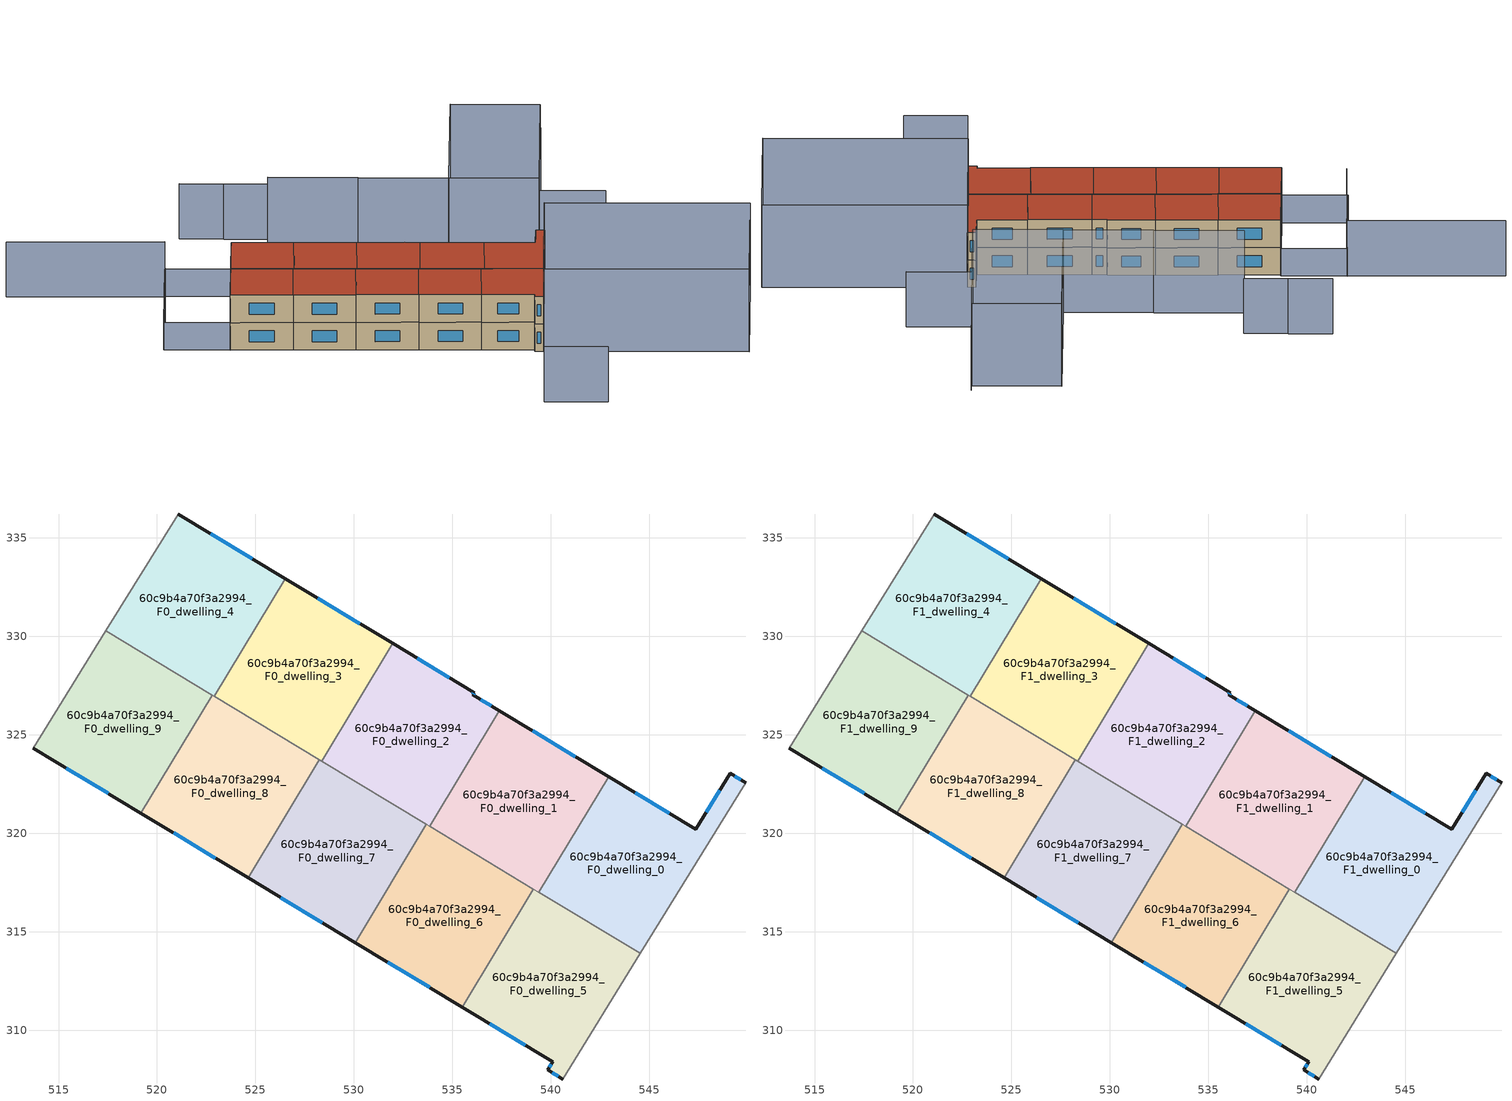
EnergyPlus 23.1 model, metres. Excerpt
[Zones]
60c9b4a70f3a2994_F0_dwelling_0
 floor ground (EU_floor_Construction): 549.89,322.58 544.53,313.91 539.39,317.01 542.93,322.88 547.35,320.21 549.1,323.06 z0
 wall outside (EU_wall_Construction): 549.89,322.58 549.1,323.06 547.35,320.21 542.93,322.88 z0:3
 wall to 60c9b4a70f3a2994_F0_dwelling_1 (EU_wall_Construction): 542.93,322.88 539.39,317.01 z0:3
 wall adiabatic (EU_wall_Construction): 544.53,313.91 549.89,322.58 z0:3
 wall to 60c9b4a70f3a2994_F0_dwelling_5 (EU_wall_Construction): 539.39,317.01 544.53,313.91 z0:3
 window (EU_Window_Construction): 546,321.02 544.28,322.07 / 548.57,322.19 547.88,321.08 / 549.65,322.72 549.34,322.91 z0.91:2.09
60c9b4a70f3a2994_F0_dwelling_1
 floor ground (EU_floor_Construction): 542.93,322.88 539.39,317.01 533.83,320.36 537.38,326.23 z0
 wall outside (EU_wall_Construction): 542.93,322.88 537.38,326.23 z0:3
 wall to 60c9b4a70f3a2994_F0_dwelling_2 (EU_wall_Construction): 537.38,326.23 533.83,320.36 z0:3
 wall to 60c9b4a70f3a2994_F0_dwelling_6 (EU_wall_Construction): 533.83,320.36 539.11,317.18 z0:3
 wall to 60c9b4a70f3a2994_F0_dwelling_5 (EU_wall_Construction): 539.11,317.17 539.39,317.01 z0:3
 window (EU_Window_Construction): 541.24,323.9 539.07,325.21 z0.91:2.09
60c9b4a70f3a2994_F0_dwelling_2
 floor ground (EU_floor_Construction): 536.09,327.15 536.03,327.04 537.38,326.23 533.83,320.36 528.35,323.67 531.96,329.64 z0
 wall outside (EU_wall_Construction): 537.38,326.23 536.03,327.04 536.09,327.15 531.96,329.64 z0:3
 wall to 60c9b4a70f3a2994_F0_dwelling_3 (EU_wall_Construction): 531.96,329.64 528.35,323.67 z0:3
 wall to 60c9b4a70f3a2994_F0_dwelling_7 (EU_wall_Construction): 528.35,323.67 533.68,320.46 z0:3
 wall to 60c9b4a70f3a2994_F0_dwelling_6 (EU_wall_Construction): 533.68,320.46 533.84,320.36 z0:3
 window (EU_Window_Construction): 536.05,327.08 536.08,327.11 / 536.97,326.48 536.44,326.8 / 534.84,327.91 533.22,328.88 z0.91:2.09
60c9b4a70f3a2994_F0_dwelling_3
 floor ground (EU_floor_Construction): 531.96,329.64 528.35,323.67 522.9,326.97 526.5,332.94 z0
 wall outside (EU_wall_Construction): 531.96,329.64 526.5,332.94 z0:3
 wall to 60c9b4a70f3a2994_F0_dwelling_4 (EU_wall_Construction): 526.5,332.94 522.9,326.97 z0:3
 wall to 60c9b4a70f3a2994_F0_dwelling_8 (EU_wall_Construction): 522.9,326.97 528.24,323.74 z0:3
 wall to 60c9b4a70f3a2994_F0_dwelling_7 (EU_wall_Construction): 528.24,323.74 528.35,323.67 z0:3
 window (EU_Window_Construction): 530.3,330.65 528.16,331.94 z0.91:2.09
60c9b4a70f3a2994_F0_dwelling_4
 floor ground (EU_floor_Construction): 526.5,332.94 522.9,326.97 517.41,330.28 521.07,336.22 z0
 wall outside (EU_wall_Construction): 526.5,332.94 521.07,336.22 z0:3
 wall adiabatic (EU_wall_Construction): 521.07,336.22 517.41,330.28 z0:3
 wall to 60c9b4a70f3a2994_F0_dwelling_9 (EU_wall_Construction): 517.41,330.28 522.81,327.02 z0:3
 wall to 60c9b4a70f3a2994_F0_dwelling_8 (EU_wall_Construction): 522.81,327.02 522.89,326.97 z0:3
 window (EU_Window_Construction): 524.85,333.94 522.73,335.22 z0.91:2.09
60c9b4a70f3a2994_F0_dwelling_5
 floor ground (EU_floor_Construction): 544.53,313.91 540.59,307.53 539.84,307.99 540.09,308.4 535.49,311.18 539.11,317.17 z0
 wall outside (EU_wall_Construction): 535.49,311.18 540.09,308.4 539.84,307.99 540.59,307.53 z0:3
 wall to 60c9b4a70f3a2994_F0_dwelling_6 (EU_wall_Construction): 539.11,317.17 535.49,311.18 z0:3
 wall adiabatic (EU_wall_Construction): 540.59,307.53 544.53,313.91 z0:3
 window (EU_Window_Construction): 540.07,307.85 540.36,307.67 / 540.01,308.28 539.92,308.12 / 536.89,310.33 538.69,309.25 z0.91:2.09
60c9b4a70f3a2994_F0_dwelling_6
 floor ground (EU_floor_Construction): 539.11,317.17 535.49,311.18 530.06,314.46 533.68,320.46 z0
 wall outside (EU_wall_Construction): 530.06,314.46 535.49,311.18 z0:3
 wall to 60c9b4a70f3a2994_F0_dwelling_7 (EU_wall_Construction): 533.68,320.46 530.06,314.46 z0:3
 window (EU_Window_Construction): 531.71,313.46 533.84,312.18 z0.91:2.09
60c9b4a70f3a2994_F0_dwelling_7
 floor ground (EU_floor_Construction): 533.68,320.46 530.06,314.46 524.62,317.74 528.24,323.74 z0
 wall outside (EU_wall_Construction): 524.62,317.74 530.06,314.46 z0:3
 wall to 60c9b4a70f3a2994_F0_dwelling_8 (EU_wall_Construction): 528.24,323.74 524.62,317.74 z0:3
 window (EU_Window_Construction): 526.28,316.74 528.4,315.46 z0.91:2.09
60c9b4a70f3a2994_F0_dwelling_8
 floor ground (EU_floor_Construction): 528.24,323.74 524.62,317.74 519.19,321.02 522.81,327.02 z0
 wall outside (EU_wall_Construction): 519.19,321.02 524.62,317.74 z0:3
 wall to 60c9b4a70f3a2994_F0_dwelling_9 (EU_wall_Construction): 522.81,327.02 519.19,321.02 z0:3
 window (EU_Window_Construction): 520.84,320.02 522.97,318.74 z0.91:2.09
60c9b4a70f3a2994_F0_dwelling_9
 floor ground (EU_floor_Construction): 522.81,327.02 519.19,321.02 513.72,324.32 517.41,330.28 z0
 wall outside (EU_wall_Construction): 513.72,324.32 519.19,321.02 z0:3
 wall adiabatic (EU_wall_Construction): 517.41,330.28 513.72,324.32 z0:3
 window (EU_Window_Construction): 515.39,323.32 517.52,322.03 z0.91:2.09
60c9b4a70f3a2994_F1_dwelling_0
 floor to 60c9b4a70f3a2994_F0_dwelling_0 (EU_floor_Construction): 549.89,322.58 544.53,313.91 539.39,317.01 542.93,322.88 547.35,320.21 549.1,323.06 z3
 wall outside (EU_wall_Construction): 549.89,322.58 549.1,323.06 547.35,320.21 542.93,322.88 z3:6
 wall to 60c9b4a70f3a2994_F1_dwelling_1 (EU_wall_Construction): 542.93,322.88 539.39,317.01 z3:6
 wall adiabatic (EU_wall_Construction): 544.53,313.91 549.89,322.58 z3:6
 wall to 60c9b4a70f3a2994_F1_dwelling_5 (EU_wall_Construction): 539.39,317.01 544.53,313.91 z3:6
 window (EU_Window_Construction): 546,321.02 544.28,322.07 / 548.57,322.19 547.88,321.08 / 549.65,322.72 549.34,322.91 z3.91:5.09
 roof outside (EU_roof_Construction): 544.53,313.91 549.89,322.58 549.1,323.06 547.35,320.21 542.93,322.88 539.39,317.01 z6
60c9b4a70f3a2994_F1_dwelling_1
 floor to 60c9b4a70f3a2994_F0_dwelling_1 (EU_floor_Construction): 542.93,322.88 539.39,317.01 533.83,320.36 537.38,326.23 z3
 wall outside (EU_wall_Construction): 542.93,322.88 537.38,326.23 z3:6
 wall to 60c9b4a70f3a2994_F1_dwelling_2 (EU_wall_Construction): 537.38,326.23 533.83,320.36 z3:6
 wall to 60c9b4a70f3a2994_F1_dwelling_6 (EU_wall_Construction): 533.83,320.36 539.11,317.18 z3:6
 wall to 60c9b4a70f3a2994_F1_dwelling_5 (EU_wall_Construction): 539.11,317.17 539.39,317.01 z3:6
 window (EU_Window_Construction): 541.24,323.9 539.07,325.21 z3.91:5.09
 roof outside (EU_roof_Construction): 539.39,317.01 542.93,322.88 537.38,326.23 533.83,320.36 z6
60c9b4a70f3a2994_F1_dwelling_2
 floor to 60c9b4a70f3a2994_F0_dwelling_2 (EU_floor_Construction): 536.09,327.15 536.03,327.04 537.38,326.23 533.83,320.36 528.35,323.67 531.96,329.64 z3
 wall outside (EU_wall_Construction): 537.38,326.23 536.03,327.04 536.09,327.15 531.96,329.64 z3:6
 wall to 60c9b4a70f3a2994_F1_dwelling_3 (EU_wall_Construction): 531.96,329.64 528.35,323.67 z3:6
 wall to 60c9b4a70f3a2994_F1_dwelling_7 (EU_wall_Construction): 528.35,323.67 533.68,320.46 z3:6
 wall to 60c9b4a70f3a2994_F1_dwelling_6 (EU_wall_Construction): 533.68,320.46 533.84,320.36 z3:6
 window (EU_Window_Construction): 536.05,327.08 536.08,327.11 / 536.97,326.48 536.44,326.8 / 534.84,327.91 533.22,328.88 z3.91:5.09
 roof outside (EU_roof_Construction): 533.83,320.36 537.38,326.23 536.03,327.04 536.09,327.15 531.96,329.64 528.35,323.67 z6
60c9b4a70f3a2994_F1_dwelling_3
 floor to 60c9b4a70f3a2994_F0_dwelling_3 (EU_floor_Construction): 531.96,329.64 528.35,323.67 522.9,326.97 526.5,332.94 z3
 wall outside (EU_wall_Construction): 531.96,329.64 526.5,332.94 z3:6
 wall to 60c9b4a70f3a2994_F1_dwelling_4 (EU_wall_Construction): 526.5,332.94 522.9,326.97 z3:6
 wall to 60c9b4a70f3a2994_F1_dwelling_8 (EU_wall_Construction): 522.9,326.97 528.24,323.74 z3:6
 wall to 60c9b4a70f3a2994_F1_dwelling_7 (EU_wall_Construction): 528.24,323.74 528.35,323.67 z3:6
 window (EU_Window_Construction): 530.3,330.65 528.16,331.94 z3.91:5.09
 roof outside (EU_roof_Construction): 528.35,323.67 531.96,329.64 526.5,332.94 522.9,326.97 z6
60c9b4a70f3a2994_F1_dwelling_4
 floor to 60c9b4a70f3a2994_F0_dwelling_4 (EU_floor_Construction): 526.5,332.94 522.9,326.97 517.41,330.28 521.07,336.22 z3
 wall outside (EU_wall_Construction): 526.5,332.94 521.07,336.22 z3:6
 wall adiabatic (EU_wall_Construction): 521.07,336.22 517.41,330.28 z3:6
 wall to 60c9b4a70f3a2994_F1_dwelling_9 (EU_wall_Construction): 517.41,330.28 522.81,327.02 z3:6
 wall to 60c9b4a70f3a2994_F1_dwelling_8 (EU_wall_Construction): 522.81,327.02 522.89,326.97 z3:6
 window (EU_Window_Construction): 524.85,333.94 522.73,335.22 z3.91:5.09
 roof outside (EU_roof_Construction): 522.9,326.97 526.5,332.94 521.07,336.22 517.41,330.28 z6
60c9b4a70f3a2994_F1_dwelling_5
 floor to 60c9b4a70f3a2994_F0_dwelling_5 (EU_floor_Construction): 544.53,313.91 540.59,307.53 539.84,307.99 540.09,308.4 535.49,311.18 539.11,317.17 z3
 wall outside (EU_wall_Construction): 535.49,311.18 540.09,308.4 539.84,307.99 540.59,307.53 z3:6
 wall to 60c9b4a70f3a2994_F1_dwelling_6 (EU_wall_Construction): 539.11,317.17 535.49,311.18 z3:6
 wall adiabatic (EU_wall_Construction): 540.59,307.53 544.53,313.91 z3:6
 window (EU_Window_Construction): 540.07,307.85 540.36,307.67 / 540.01,308.28 539.92,308.12 / 536.89,310.33 538.69,309.25 z3.91:5.09
 roof outside (EU_roof_Construction): 540.59,307.53 544.53,313.91 539.11,317.17 535.49,311.18 540.09,308.4 539.84,307.99 z6
60c9b4a70f3a2994_F1_dwelling_6
 floor to 60c9b4a70f3a2994_F0_dwelling_6 (EU_floor_Construction): 539.11,317.17 535.49,311.18 530.06,314.46 533.68,320.46 z3
 wall outside (EU_wall_Construction): 530.06,314.46 535.49,311.18 z3:6
 wall to 60c9b4a70f3a2994_F1_dwelling_7 (EU_wall_Construction): 533.68,320.46 530.06,314.46 z3:6
 window (EU_Window_Construction): 531.71,313.46 533.84,312.18 z3.91:5.09
 roof outside (EU_roof_Construction): 535.49,311.18 539.11,317.17 533.68,320.46 530.06,314.46 z6
60c9b4a70f3a2994_F1_dwelling_7
 floor to 60c9b4a70f3a2994_F0_dwelling_7 (EU_floor_Construction): 533.68,320.46 530.06,314.46 524.62,317.74 528.24,323.74 z3
 wall outside (EU_wall_Construction): 524.62,317.74 530.06,314.46 z3:6
 wall to 60c9b4a70f3a2994_F1_dwelling_8 (EU_wall_Construction): 528.24,323.74 524.62,317.74 z3:6
 window (EU_Window_Construction): 526.28,316.74 528.4,315.46 z3.91:5.09
 roof outside (EU_roof_Construction): 530.06,314.46 533.68,320.46 528.24,323.74 524.62,317.74 z6
60c9b4a70f3a2994_F1_dwelling_8
 floor to 60c9b4a70f3a2994_F0_dwelling_8 (EU_floor_Construction): 528.24,323.74 524.62,317.74 519.19,321.02 522.81,327.02 z3
 wall outside (EU_wall_Construction): 519.19,321.02 524.62,317.74 z3:6
 wall to 60c9b4a70f3a2994_F1_dwelling_9 (EU_wall_Construction): 522.81,327.02 519.19,321.02 z3:6
 window (EU_Window_Construction): 520.84,320.02 522.97,318.74 z3.91:5.09
 roof outside (EU_roof_Construction): 524.62,317.74 528.24,323.74 522.81,327.02 519.19,321.02 z6
60c9b4a70f3a2994_F1_dwelling_9
 floor to 60c9b4a70f3a2994_F0_dwelling_9 (EU_floor_Construction): 522.81,327.02 519.19,321.02 513.72,324.32 517.41,330.28 z3
 wall outside (EU_wall_Construction): 513.72,324.32 519.19,321.02 z3:6
 wall adiabatic (EU_wall_Construction): 517.41,330.28 513.72,324.32 z3:6
 window (EU_Window_Construction): 515.39,323.32 517.52,322.03 z3.91:5.09
 roof outside (EU_roof_Construction): 519.19,321.02 522.81,327.02 517.41,330.28 513.72,324.32 z6
shading: 533.67,296.01 539.2,292.69 / 560.61,328.34 554.91,331.87 / 554.91,331.87 563.76,346.19 / 532.38,347.58 528.58,349.93 / 528.58,349.95 524.74,352.32 / 501.74,348.2 515.47,339.91 / 515.47,339.91 508.24,327.94 z0:6; 555.38,350.01 545.02,333.26 / 545.02,333.26 537.25,338.07 / 537.27,338.11 529.5,342.92 / 558.3,296.65 540.59,307.53 / 540.59,307.53 549.85,322.6 / 549.85,322.6 567.56,311.71 / 567.56,311.71 558.3,296.65 / 545.05,333.3 555.36,349.97 / 555.36,349.97 563.13,345.17 / 563.13,345.17 552.82,328.49 / 552.82,328.49 545.05,333.3 z0:9; 521.21,336.44 513.72,324.31 / 513.72,324.31 508.01,327.84 / 508.01,327.84 515.5,339.96 / 515.5,339.96 521.21,336.44 z0:3
[Building]
EU S2 Campaign: North Axis=0; Terrain=City; Solar Distribution=FullExterior
[Site:Location]
Montreal-Trudeau.Intl.AP: Latitude=45.4667; Longitude=-73.75; Time Zone=-5; Elevation=36
[SizingPeriod:WeatherFileDays]
AnnualSizingPeriod: Begin Month=1; Begin Day of Month=1; End Month=12; End Day of Month=31; Day of Week for Start Day=Monday; Use Weather File Daylight Saving Period=No; Use Weather File Rain and Snow Indicators=No
[MATERIAL]
EU_InternalMass_Material: Roughness=MediumRough; Thickness=0.1; Conductivity=1; Density=1800; Specific Heat=900; Thermal Absorptance=0.9; Solar Absorptance=0.7; Visible Absorptance=0.7
[MATERIAL:NOMASS] Roughness=MediumRough; Thermal Absorptance=0.9; Solar Absorptance=0.7; Visible Absorptance=0.7
Name | Thermal Resistance
EU_wall_NoMass | 3.1211
EU_roof_NoMass | 6.04338
EU_floor_NoMass | 2.09101
[WINDOWMATERIAL:SIMPLEGLAZINGSYSTEM]
EU_Window_SimpleGlazing: UFactor=2.58973; Solar Heat Gain Coefficient=0.7; Visible Transmittance=0.7
[CONSTRUCTION]
EU_wall_Construction: EU_wall_NoMass
EU_roof_Construction: EU_roof_NoMass
EU_floor_Construction: EU_floor_NoMass
EU_Window_Construction: EU_Window_SimpleGlazing
EU_InternalMass_Construction: EU_InternalMass_Material
[ZONE] Type=1; Multiplier=1; Ceiling Height=autocalculate; Floor Area=autocalculate; Part of Total Floor Area=Yes
Name | Volume
60c9b4a70f3a2994_F0_dwelling_0; 60c9b4a70f3a2994_F1_dwelling_0 | 133.425
60c9b4a70f3a2994_F0_dwelling_1; 60c9b4a70f3a2994_F1_dwelling_1 | 133.439
60c9b4a70f3a2994_F0_dwelling_2; 60c9b4a70f3a2994_F1_dwelling_2; 60c9b4a70f3a2994_F0_dwelling_3; 60c9b4a70f3a2994_F1_dwelling_3 | 133.429
60c9b4a70f3a2994_F0_dwelling_4; 60c9b4a70f3a2994_F1_dwelling_4 | 133.438
60c9b4a70f3a2994_F0_dwelling_5; 60c9b4a70f3a2994_F1_dwelling_5 | 133.422
60c9b4a70f3a2994_F0_dwelling_6; 60c9b4a70f3a2994_F1_dwelling_6 | 133.434
60c9b4a70f3a2994_F0_dwelling_7; 60c9b4a70f3a2994_F1_dwelling_7 | 133.436
60c9b4a70f3a2994_F0_dwelling_8; 60c9b4a70f3a2994_F1_dwelling_8 | 133.437
60c9b4a70f3a2994_F0_dwelling_9; 60c9b4a70f3a2994_F1_dwelling_9 | 133.427
[INTERNALMASS] Construction=EU_InternalMass_Construction
Name | Zone or ZoneList | Surface Area
60c9b4a70f3a2994_F0_dwelling_0_EU_InternalMass | 60c9b4a70f3a2994_F0_dwelling_0 | 44.4749
60c9b4a70f3a2994_F0_dwelling_1_EU_InternalMass | 60c9b4a70f3a2994_F0_dwelling_1 | 44.4795
60c9b4a70f3a2994_F0_dwelling_2_EU_InternalMass | 60c9b4a70f3a2994_F0_dwelling_2 | 44.4762
60c9b4a70f3a2994_F0_dwelling_3_EU_InternalMass | 60c9b4a70f3a2994_F0_dwelling_3 | 44.4764
60c9b4a70f3a2994_F0_dwelling_4_EU_InternalMass | 60c9b4a70f3a2994_F0_dwelling_4 | 44.4795
60c9b4a70f3a2994_F0_dwelling_5_EU_InternalMass | 60c9b4a70f3a2994_F0_dwelling_5 | 44.4736
60c9b4a70f3a2994_F0_dwelling_6_EU_InternalMass | 60c9b4a70f3a2994_F0_dwelling_6 | 44.4778
60c9b4a70f3a2994_F0_dwelling_7_EU_InternalMass | 60c9b4a70f3a2994_F0_dwelling_7 | 44.4787
60c9b4a70f3a2994_F0_dwelling_8_EU_InternalMass | 60c9b4a70f3a2994_F0_dwelling_8 | 44.4787
60c9b4a70f3a2994_F0_dwelling_9_EU_InternalMass | 60c9b4a70f3a2994_F0_dwelling_9 | 44.4758
60c9b4a70f3a2994_F1_dwelling_0_EU_InternalMass | 60c9b4a70f3a2994_F1_dwelling_0 | 44.4749
60c9b4a70f3a2994_F1_dwelling_1_EU_InternalMass | 60c9b4a70f3a2994_F1_dwelling_1 | 44.4795
60c9b4a70f3a2994_F1_dwelling_2_EU_InternalMass | 60c9b4a70f3a2994_F1_dwelling_2 | 44.4762
60c9b4a70f3a2994_F1_dwelling_3_EU_InternalMass | 60c9b4a70f3a2994_F1_dwelling_3 | 44.4764
60c9b4a70f3a2994_F1_dwelling_4_EU_InternalMass | 60c9b4a70f3a2994_F1_dwelling_4 | 44.4795
60c9b4a70f3a2994_F1_dwelling_5_EU_InternalMass | 60c9b4a70f3a2994_F1_dwelling_5 | 44.4736
60c9b4a70f3a2994_F1_dwelling_6_EU_InternalMass | 60c9b4a70f3a2994_F1_dwelling_6 | 44.4778
60c9b4a70f3a2994_F1_dwelling_7_EU_InternalMass | 60c9b4a70f3a2994_F1_dwelling_7 | 44.4787
60c9b4a70f3a2994_F1_dwelling_8_EU_InternalMass | 60c9b4a70f3a2994_F1_dwelling_8 | 44.4787
60c9b4a70f3a2994_F1_dwelling_9_EU_InternalMass | 60c9b4a70f3a2994_F1_dwelling_9 | 44.4758
[OTHEREQUIPMENT] Fuel Type=Electricity; Design Level Calculation Method=Watts/Area; Power per Zone Floor Area=1; Fraction Latent=0; Fraction Radiant=0; Fraction Lost=0; Carbon Dioxide Generation Rate=0; EndUse Subcategory=EU_Step8_InternalGains
Name | Zone or ZoneList or Space or SpaceList | Schedule
EU_Step8_InternalGain_60c9b4a70f3a2994_F0_dwelling_0_f000 | 60c9b4a70f3a2994_F0_dwelling_0 | EU_Step8_GainSchedule_60c9b4a70f3a2994_F0_dwelling_0_f000
EU_Step8_InternalGain_60c9b4a70f3a2994_F0_dwelling_1_f000 | 60c9b4a70f3a2994_F0_dwelling_1 | EU_Step8_GainSchedule_60c9b4a70f3a2994_F0_dwelling_1_f000
EU_Step8_InternalGain_60c9b4a70f3a2994_F0_dwelling_2_f000 | 60c9b4a70f3a2994_F0_dwelling_2 | EU_Step8_GainSchedule_60c9b4a70f3a2994_F0_dwelling_2_f000
EU_Step8_InternalGain_60c9b4a70f3a2994_F0_dwelling_3_f000 | 60c9b4a70f3a2994_F0_dwelling_3 | EU_Step8_GainSchedule_60c9b4a70f3a2994_F0_dwelling_3_f000
EU_Step8_InternalGain_60c9b4a70f3a2994_F0_dwelling_4_f000 | 60c9b4a70f3a2994_F0_dwelling_4 | EU_Step8_GainSchedule_60c9b4a70f3a2994_F0_dwelling_4_f000
EU_Step8_InternalGain_60c9b4a70f3a2994_F0_dwelling_5_f000 | 60c9b4a70f3a2994_F0_dwelling_5 | EU_Step8_GainSchedule_60c9b4a70f3a2994_F0_dwelling_5_f000
EU_Step8_InternalGain_60c9b4a70f3a2994_F0_dwelling_6_f000 | 60c9b4a70f3a2994_F0_dwelling_6 | EU_Step8_GainSchedule_60c9b4a70f3a2994_F0_dwelling_6_f000
EU_Step8_InternalGain_60c9b4a70f3a2994_F0_dwelling_7_f000 | 60c9b4a70f3a2994_F0_dwelling_7 | EU_Step8_GainSchedule_60c9b4a70f3a2994_F0_dwelling_7_f000
EU_Step8_InternalGain_60c9b4a70f3a2994_F0_dwelling_8_f000 | 60c9b4a70f3a2994_F0_dwelling_8 | EU_Step8_GainSchedule_60c9b4a70f3a2994_F0_dwelling_8_f000
EU_Step8_InternalGain_60c9b4a70f3a2994_F0_dwelling_9_f000 | 60c9b4a70f3a2994_F0_dwelling_9 | EU_Step8_GainSchedule_60c9b4a70f3a2994_F0_dwelling_9_f000
EU_Step8_InternalGain_60c9b4a70f3a2994_F1_dwelling_0_f000 | 60c9b4a70f3a2994_F1_dwelling_0 | EU_Step8_GainSchedule_60c9b4a70f3a2994_F1_dwelling_0_f000
EU_Step8_InternalGain_60c9b4a70f3a2994_F1_dwelling_1_f000 | 60c9b4a70f3a2994_F1_dwelling_1 | EU_Step8_GainSchedule_60c9b4a70f3a2994_F1_dwelling_1_f000
EU_Step8_InternalGain_60c9b4a70f3a2994_F1_dwelling_2_f000 | 60c9b4a70f3a2994_F1_dwelling_2 | EU_Step8_GainSchedule_60c9b4a70f3a2994_F1_dwelling_2_f000
EU_Step8_InternalGain_60c9b4a70f3a2994_F1_dwelling_3_f000 | 60c9b4a70f3a2994_F1_dwelling_3 | EU_Step8_GainSchedule_60c9b4a70f3a2994_F1_dwelling_3_f000
EU_Step8_InternalGain_60c9b4a70f3a2994_F1_dwelling_4_f000 | 60c9b4a70f3a2994_F1_dwelling_4 | EU_Step8_GainSchedule_60c9b4a70f3a2994_F1_dwelling_4_f000
EU_Step8_InternalGain_60c9b4a70f3a2994_F1_dwelling_5_f000 | 60c9b4a70f3a2994_F1_dwelling_5 | EU_Step8_GainSchedule_60c9b4a70f3a2994_F1_dwelling_5_f000
EU_Step8_InternalGain_60c9b4a70f3a2994_F1_dwelling_6_f000 | 60c9b4a70f3a2994_F1_dwelling_6 | EU_Step8_GainSchedule_60c9b4a70f3a2994_F1_dwelling_6_f000
EU_Step8_InternalGain_60c9b4a70f3a2994_F1_dwelling_7_f000 | 60c9b4a70f3a2994_F1_dwelling_7 | EU_Step8_GainSchedule_60c9b4a70f3a2994_F1_dwelling_7_f000
EU_Step8_InternalGain_60c9b4a70f3a2994_F1_dwelling_8_f000 | 60c9b4a70f3a2994_F1_dwelling_8 | EU_Step8_GainSchedule_60c9b4a70f3a2994_F1_dwelling_8_f000
EU_Step8_InternalGain_60c9b4a70f3a2994_F1_dwelling_9_f000 | 60c9b4a70f3a2994_F1_dwelling_9 | EU_Step8_GainSchedule_60c9b4a70f3a2994_F1_dwelling_9_f000
[ZONEVENTILATION:DESIGNFLOWRATE] Schedule=EU_AlwaysOn; Design Flow Rate Calculation Method=AirChanges/Hour; Air Changes per Hour=0.571195; Ventilation Type=Natural; Fan Pressure Rise=0; Fan Total Efficiency=1; Constant Term Coefficient=1; Temperature Term Coefficient=0; Velocity Term Coefficient=0; Velocity Squared Term Coefficient=0; Minimum Indoor Temperature=-100; Maximum Indoor Temperature=100; Delta Temperature=-100; Minimum Outdoor Temperature=-100; Maximum Outdoor Temperature=100; Maximum Wind Speed=40
Name | Zone or ZoneList or Space or SpaceList
EU_ConstantAir_60c9b4a70f3a2994_F0_dwelling_0 | 60c9b4a70f3a2994_F0_dwelling_0
EU_ConstantAir_60c9b4a70f3a2994_F0_dwelling_1 | 60c9b4a70f3a2994_F0_dwelling_1
EU_ConstantAir_60c9b4a70f3a2994_F0_dwelling_2 | 60c9b4a70f3a2994_F0_dwelling_2
EU_ConstantAir_60c9b4a70f3a2994_F0_dwelling_3 | 60c9b4a70f3a2994_F0_dwelling_3
EU_ConstantAir_60c9b4a70f3a2994_F0_dwelling_4 | 60c9b4a70f3a2994_F0_dwelling_4
EU_ConstantAir_60c9b4a70f3a2994_F0_dwelling_5 | 60c9b4a70f3a2994_F0_dwelling_5
EU_ConstantAir_60c9b4a70f3a2994_F0_dwelling_6 | 60c9b4a70f3a2994_F0_dwelling_6
EU_ConstantAir_60c9b4a70f3a2994_F0_dwelling_7 | 60c9b4a70f3a2994_F0_dwelling_7
EU_ConstantAir_60c9b4a70f3a2994_F0_dwelling_8 | 60c9b4a70f3a2994_F0_dwelling_8
EU_ConstantAir_60c9b4a70f3a2994_F0_dwelling_9 | 60c9b4a70f3a2994_F0_dwelling_9
EU_ConstantAir_60c9b4a70f3a2994_F1_dwelling_0 | 60c9b4a70f3a2994_F1_dwelling_0
EU_ConstantAir_60c9b4a70f3a2994_F1_dwelling_1 | 60c9b4a70f3a2994_F1_dwelling_1
EU_ConstantAir_60c9b4a70f3a2994_F1_dwelling_2 | 60c9b4a70f3a2994_F1_dwelling_2
EU_ConstantAir_60c9b4a70f3a2994_F1_dwelling_3 | 60c9b4a70f3a2994_F1_dwelling_3
EU_ConstantAir_60c9b4a70f3a2994_F1_dwelling_4 | 60c9b4a70f3a2994_F1_dwelling_4
EU_ConstantAir_60c9b4a70f3a2994_F1_dwelling_5 | 60c9b4a70f3a2994_F1_dwelling_5
EU_ConstantAir_60c9b4a70f3a2994_F1_dwelling_6 | 60c9b4a70f3a2994_F1_dwelling_6
EU_ConstantAir_60c9b4a70f3a2994_F1_dwelling_7 | 60c9b4a70f3a2994_F1_dwelling_7
EU_ConstantAir_60c9b4a70f3a2994_F1_dwelling_8 | 60c9b4a70f3a2994_F1_dwelling_8
EU_ConstantAir_60c9b4a70f3a2994_F1_dwelling_9 | 60c9b4a70f3a2994_F1_dwelling_9
[HVACTEMPLATE:THERMOSTAT] Constant Heating Setpoint=20; Constant Cooling Setpoint=50
EU_HeatOnly_60c9b4a70f3a2994_F0_dwelling_0; EU_HeatOnly_60c9b4a70f3a2994_F0_dwelling_1; EU_HeatOnly_60c9b4a70f3a2994_F0_dwelling_2; EU_HeatOnly_60c9b4a70f3a2994_F0_dwelling_3; EU_HeatOnly_60c9b4a70f3a2994_F0_dwelling_4; EU_HeatOnly_60c9b4a70f3a2994_F0_dwelling_5; EU_HeatOnly_60c9b4a70f3a2994_F0_dwelling_6; EU_HeatOnly_60c9b4a70f3a2994_F0_dwelling_7; EU_HeatOnly_60c9b4a70f3a2994_F0_dwelling_8; EU_HeatOnly_60c9b4a70f3a2994_F0_dwelling_9; EU_HeatOnly_60c9b4a70f3a2994_F1_dwelling_0; EU_HeatOnly_60c9b4a70f3a2994_F1_dwelling_1; EU_HeatOnly_60c9b4a70f3a2994_F1_dwelling_2; EU_HeatOnly_60c9b4a70f3a2994_F1_dwelling_3; EU_HeatOnly_60c9b4a70f3a2994_F1_dwelling_4; EU_HeatOnly_60c9b4a70f3a2994_F1_dwelling_5; EU_HeatOnly_60c9b4a70f3a2994_F1_dwelling_6; EU_HeatOnly_60c9b4a70f3a2994_F1_dwelling_7; EU_HeatOnly_60c9b4a70f3a2994_F1_dwelling_8; EU_HeatOnly_60c9b4a70f3a2994_F1_dwelling_9
[HVACTEMPLATE:ZONE:IDEALLOADSAIRSYSTEM] System Availability Schedule=EU_AlwaysOn; Maximum Heating Supply Air Temperature=50; Minimum Cooling Supply Air Temperature=13; Maximum Heating Supply Air Humidity Ratio=0.0156; Minimum Cooling Supply Air Humidity Ratio=0.0077; Heating Limit=NoLimit; Cooling Limit=NoLimit; Heating Availability Schedule=EU_AlwaysOn; Cooling Availability Schedule=EU_CoolingOff; Dehumidification Control Type=ConstantSensibleHeatRatio; Cooling Sensible Heat Ratio=0.7; Dehumidification Setpoint=60; Humidification Control Type=None; Humidification Setpoint=30; Outdoor Air Method=None; Outdoor Air Flow Rate per Person=0.00944; Outdoor Air Flow Rate per Zone Floor Area=0; Outdoor Air Flow Rate per Zone=0; Demand Controlled Ventilation Type=None; Outdoor Air Economizer Type=NoEconomizer; Heat Recovery Type=None; Sensible Heat Recovery Effectiveness=0.7; Latent Heat Recovery Effectiveness=0.65
Name | Template Thermostat
60c9b4a70f3a2994_F0_dwelling_0 | EU_HeatOnly_60c9b4a70f3a2994_F0_dwelling_0
60c9b4a70f3a2994_F0_dwelling_1 | EU_HeatOnly_60c9b4a70f3a2994_F0_dwelling_1
60c9b4a70f3a2994_F0_dwelling_2 | EU_HeatOnly_60c9b4a70f3a2994_F0_dwelling_2
60c9b4a70f3a2994_F0_dwelling_3 | EU_HeatOnly_60c9b4a70f3a2994_F0_dwelling_3
60c9b4a70f3a2994_F0_dwelling_4 | EU_HeatOnly_60c9b4a70f3a2994_F0_dwelling_4
60c9b4a70f3a2994_F0_dwelling_5 | EU_HeatOnly_60c9b4a70f3a2994_F0_dwelling_5
60c9b4a70f3a2994_F0_dwelling_6 | EU_HeatOnly_60c9b4a70f3a2994_F0_dwelling_6
60c9b4a70f3a2994_F0_dwelling_7 | EU_HeatOnly_60c9b4a70f3a2994_F0_dwelling_7
60c9b4a70f3a2994_F0_dwelling_8 | EU_HeatOnly_60c9b4a70f3a2994_F0_dwelling_8
60c9b4a70f3a2994_F0_dwelling_9 | EU_HeatOnly_60c9b4a70f3a2994_F0_dwelling_9
60c9b4a70f3a2994_F1_dwelling_0 | EU_HeatOnly_60c9b4a70f3a2994_F1_dwelling_0
60c9b4a70f3a2994_F1_dwelling_1 | EU_HeatOnly_60c9b4a70f3a2994_F1_dwelling_1
60c9b4a70f3a2994_F1_dwelling_2 | EU_HeatOnly_60c9b4a70f3a2994_F1_dwelling_2
60c9b4a70f3a2994_F1_dwelling_3 | EU_HeatOnly_60c9b4a70f3a2994_F1_dwelling_3
60c9b4a70f3a2994_F1_dwelling_4 | EU_HeatOnly_60c9b4a70f3a2994_F1_dwelling_4
60c9b4a70f3a2994_F1_dwelling_5 | EU_HeatOnly_60c9b4a70f3a2994_F1_dwelling_5
60c9b4a70f3a2994_F1_dwelling_6 | EU_HeatOnly_60c9b4a70f3a2994_F1_dwelling_6
60c9b4a70f3a2994_F1_dwelling_7 | EU_HeatOnly_60c9b4a70f3a2994_F1_dwelling_7
60c9b4a70f3a2994_F1_dwelling_8 | EU_HeatOnly_60c9b4a70f3a2994_F1_dwelling_8
60c9b4a70f3a2994_F1_dwelling_9 | EU_HeatOnly_60c9b4a70f3a2994_F1_dwelling_9
[SIZING:ZONE] Zone Cooling Design Supply Air Temperature Input Method=SupplyAirTemperature; Zone Cooling Design Supply Air Temperature=13; Zone Heating Design Supply Air Temperature Input Method=SupplyAirTemperature; Zone Heating Design Supply Air Temperature=50; Zone Cooling Design Supply Air Humidity Ratio=0.008; Zone Heating Design Supply Air Humidity Ratio=0.008; Cooling Design Air Flow Method=DesignDay; Cooling Design Air Flow Rate=0; Cooling Minimum Air Flow per Zone Floor Area=0.000762; Cooling Minimum Air Flow=0; Cooling Minimum Air Flow Fraction=0.2; Heating Design Air Flow Method=DesignDay; Heating Design Air Flow Rate=0; Heating Maximum Air Flow per Zone Floor Area=0.002032; Heating Maximum Air Flow=0.141576; Heating Maximum Air Flow Fraction=0.3; Account for Dedicated Outdoor Air System=No; Dedicated Outdoor Air System Control Strategy=NeutralSupplyAir; Dedicated Outdoor Air Low Setpoint Temperature for Design=autosize; Dedicated Outdoor Air High Setpoint Temperature for Design=autosize; Zone Load Sizing Method=Sensible Load Only No Latent Load; Zone Latent Cooling Design Supply Air Humidity Ratio Input Method=HumidityRatioDifference; Zone Cooling Design Supply Air Humidity Ratio Difference=0.005; Zone Latent Heating Design Supply Air Humidity Ratio Input Method=HumidityRatioDifference; Zone Humidification Design Supply Air Humidity Ratio Difference=0.005
60c9b4a70f3a2994_F0_dwelling_0; 60c9b4a70f3a2994_F0_dwelling_1; 60c9b4a70f3a2994_F0_dwelling_2; 60c9b4a70f3a2994_F0_dwelling_3; 60c9b4a70f3a2994_F0_dwelling_4; 60c9b4a70f3a2994_F0_dwelling_5; 60c9b4a70f3a2994_F0_dwelling_6; 60c9b4a70f3a2994_F0_dwelling_7; 60c9b4a70f3a2994_F0_dwelling_8; 60c9b4a70f3a2994_F0_dwelling_9; 60c9b4a70f3a2994_F1_dwelling_0; 60c9b4a70f3a2994_F1_dwelling_1; 60c9b4a70f3a2994_F1_dwelling_2; 60c9b4a70f3a2994_F1_dwelling_3; 60c9b4a70f3a2994_F1_dwelling_4; 60c9b4a70f3a2994_F1_dwelling_5; 60c9b4a70f3a2994_F1_dwelling_6; 60c9b4a70f3a2994_F1_dwelling_7; 60c9b4a70f3a2994_F1_dwelling_8; 60c9b4a70f3a2994_F1_dwelling_9
[SCHEDULE:CONSTANT]
Name | Hourly Value
EU_AlwaysOn | 1
EU_CoolingOff | 0
[SCHEDULE:FILE] Column Number=1; Rows to Skip at Top=0; Number of Hours of Data=8760; Column Separator=Comma; Interpolate to Timestep=No; Minutes per Item=60; Adjust Schedule for Daylight Savings=Yes
Name | File
EU_Step8_GainSchedule_60c9b4a70f3a2994_F0_dwelling_0_f000 | ../../schedules/60c9b4a70f3a2994/60c9b4a70f3a2994_F0_dwelling_0_f000_gain.csv
EU_Step8_GainSchedule_60c9b4a70f3a2994_F0_dwelling_1_f000 | ../../schedules/60c9b4a70f3a2994/60c9b4a70f3a2994_F0_dwelling_1_f000_gain.csv
EU_Step8_GainSchedule_60c9b4a70f3a2994_F0_dwelling_2_f000 | ../../schedules/60c9b4a70f3a2994/60c9b4a70f3a2994_F0_dwelling_2_f000_gain.csv
EU_Step8_GainSchedule_60c9b4a70f3a2994_F0_dwelling_3_f000 | ../../schedules/60c9b4a70f3a2994/60c9b4a70f3a2994_F0_dwelling_3_f000_gain.csv
EU_Step8_GainSchedule_60c9b4a70f3a2994_F0_dwelling_4_f000 | ../../schedules/60c9b4a70f3a2994/60c9b4a70f3a2994_F0_dwelling_4_f000_gain.csv
EU_Step8_GainSchedule_60c9b4a70f3a2994_F0_dwelling_5_f000 | ../../schedules/60c9b4a70f3a2994/60c9b4a70f3a2994_F0_dwelling_5_f000_gain.csv
EU_Step8_GainSchedule_60c9b4a70f3a2994_F0_dwelling_6_f000 | ../../schedules/60c9b4a70f3a2994/60c9b4a70f3a2994_F0_dwelling_6_f000_gain.csv
EU_Step8_GainSchedule_60c9b4a70f3a2994_F0_dwelling_7_f000 | ../../schedules/60c9b4a70f3a2994/60c9b4a70f3a2994_F0_dwelling_7_f000_gain.csv
EU_Step8_GainSchedule_60c9b4a70f3a2994_F0_dwelling_8_f000 | ../../schedules/60c9b4a70f3a2994/60c9b4a70f3a2994_F0_dwelling_8_f000_gain.csv
EU_Step8_GainSchedule_60c9b4a70f3a2994_F0_dwelling_9_f000 | ../../schedules/60c9b4a70f3a2994/60c9b4a70f3a2994_F0_dwelling_9_f000_gain.csv
EU_Step8_GainSchedule_60c9b4a70f3a2994_F1_dwelling_0_f000 | ../../schedules/60c9b4a70f3a2994/60c9b4a70f3a2994_F1_dwelling_0_f000_gain.csv
EU_Step8_GainSchedule_60c9b4a70f3a2994_F1_dwelling_1_f000 | ../../schedules/60c9b4a70f3a2994/60c9b4a70f3a2994_F1_dwelling_1_f000_gain.csv
EU_Step8_GainSchedule_60c9b4a70f3a2994_F1_dwelling_2_f000 | ../../schedules/60c9b4a70f3a2994/60c9b4a70f3a2994_F1_dwelling_2_f000_gain.csv
EU_Step8_GainSchedule_60c9b4a70f3a2994_F1_dwelling_3_f000 | ../../schedules/60c9b4a70f3a2994/60c9b4a70f3a2994_F1_dwelling_3_f000_gain.csv
EU_Step8_GainSchedule_60c9b4a70f3a2994_F1_dwelling_4_f000 | ../../schedules/60c9b4a70f3a2994/60c9b4a70f3a2994_F1_dwelling_4_f000_gain.csv
EU_Step8_GainSchedule_60c9b4a70f3a2994_F1_dwelling_5_f000 | ../../schedules/60c9b4a70f3a2994/60c9b4a70f3a2994_F1_dwelling_5_f000_gain.csv
EU_Step8_GainSchedule_60c9b4a70f3a2994_F1_dwelling_6_f000 | ../../schedules/60c9b4a70f3a2994/60c9b4a70f3a2994_F1_dwelling_6_f000_gain.csv
EU_Step8_GainSchedule_60c9b4a70f3a2994_F1_dwelling_7_f000 | ../../schedules/60c9b4a70f3a2994/60c9b4a70f3a2994_F1_dwelling_7_f000_gain.csv
EU_Step8_GainSchedule_60c9b4a70f3a2994_F1_dwelling_8_f000 | ../../schedules/60c9b4a70f3a2994/60c9b4a70f3a2994_F1_dwelling_8_f000_gain.csv
EU_Step8_GainSchedule_60c9b4a70f3a2994_F1_dwelling_9_f000 | ../../schedules/60c9b4a70f3a2994/60c9b4a70f3a2994_F1_dwelling_9_f000_gain.csv
